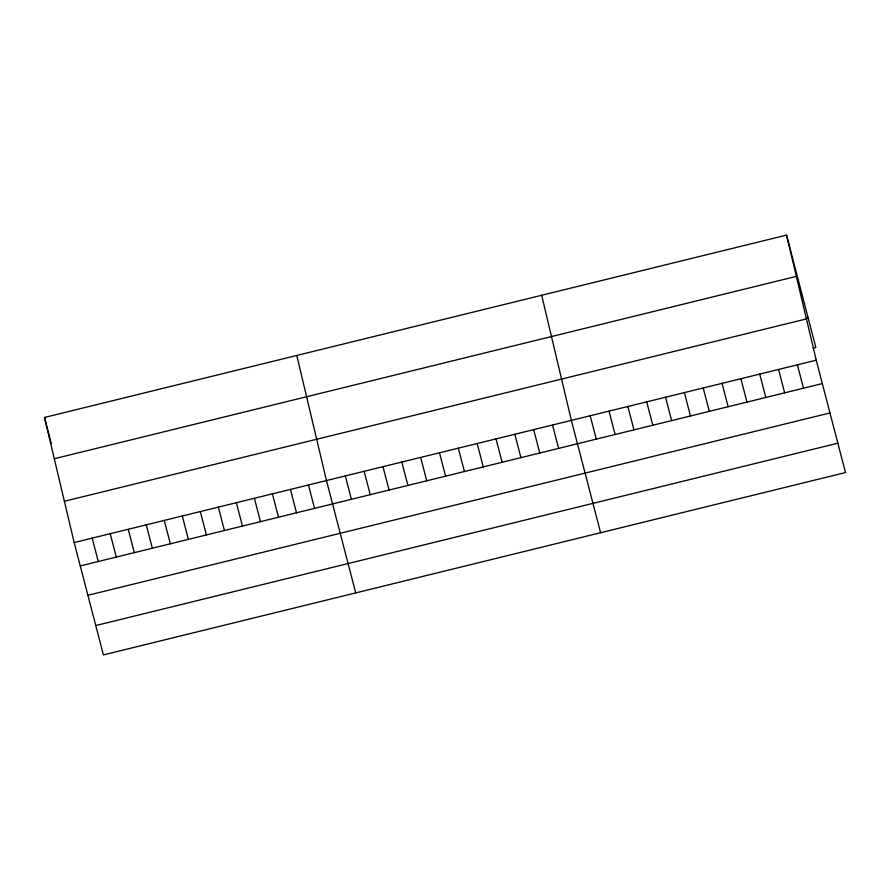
<?xml version="1.0" encoding="UTF-8"?>
<svg xmlns="http://www.w3.org/2000/svg" width="890" height="890" viewBox="0 0 890 890"><rect width="100%" height="100%" fill="white"/><g stroke="black" fill="none" stroke-linecap="round" stroke-linejoin="round"><path stroke-width="1.33" d="M786.571 235.094L816.23 360.205L845.5 472.546L103.429 654.906L74.17 542.566L44.5 417.455L786.571 235.094L815.83 347.434L813.149 348.101M54.29 458.739L796.361 276.378M805.495 318.742L808.187 318.075M64.38 501.27L806.44 318.909M74.17 542.566L816.23 360.205M80.256 565.94L822.327 383.579M87.899 595.299L829.97 412.938M95.786 625.548L837.857 443.187M797.395 364.833L803.492 388.207M778.561 369.461L784.646 392.835M759.726 374.089L765.812 397.463M740.892 378.717L746.977 402.091M722.046 383.345L728.142 406.73M703.211 387.973L709.308 411.358M684.377 392.601L690.462 415.986M665.542 397.229L671.627 420.614M646.696 401.857L652.793 425.242M627.862 406.496L633.958 429.87M609.027 411.124L615.112 434.498M590.192 415.752L596.278 439.126M600.616 532.732L571.358 420.38L541.687 295.269M552.512 425.008L558.609 448.393M533.677 429.636L539.763 453.021M514.843 434.264L520.928 457.649M496.008 438.892L502.094 462.277M477.162 443.52L483.259 466.905M458.328 448.159L464.424 471.533M439.493 452.788L445.579 476.161M420.659 457.416L426.744 480.789M401.813 462.043L407.909 485.417M382.978 466.672L389.075 490.045M364.144 471.3L370.229 494.684M345.309 475.928L351.394 499.312M355.733 592.907L326.474 480.555L296.804 355.444M308.452 484.983L314.537 508.368M290.429 489.411L296.515 512.796M272.407 493.85L278.492 517.224M254.384 498.278L260.47 521.651M236.362 502.705L242.447 526.079M218.339 507.133L224.425 530.507M200.317 511.561L206.402 534.934M182.294 515.989L188.391 539.362M164.272 520.416L170.368 543.801M146.249 524.844L152.346 548.229M128.227 529.272L134.323 552.657M110.204 533.7L116.301 557.084M92.193 538.127L98.278 561.512M44.5 417.455L50.252 439.526M50.585 440.828L51.231 443.276"/></g></svg>
